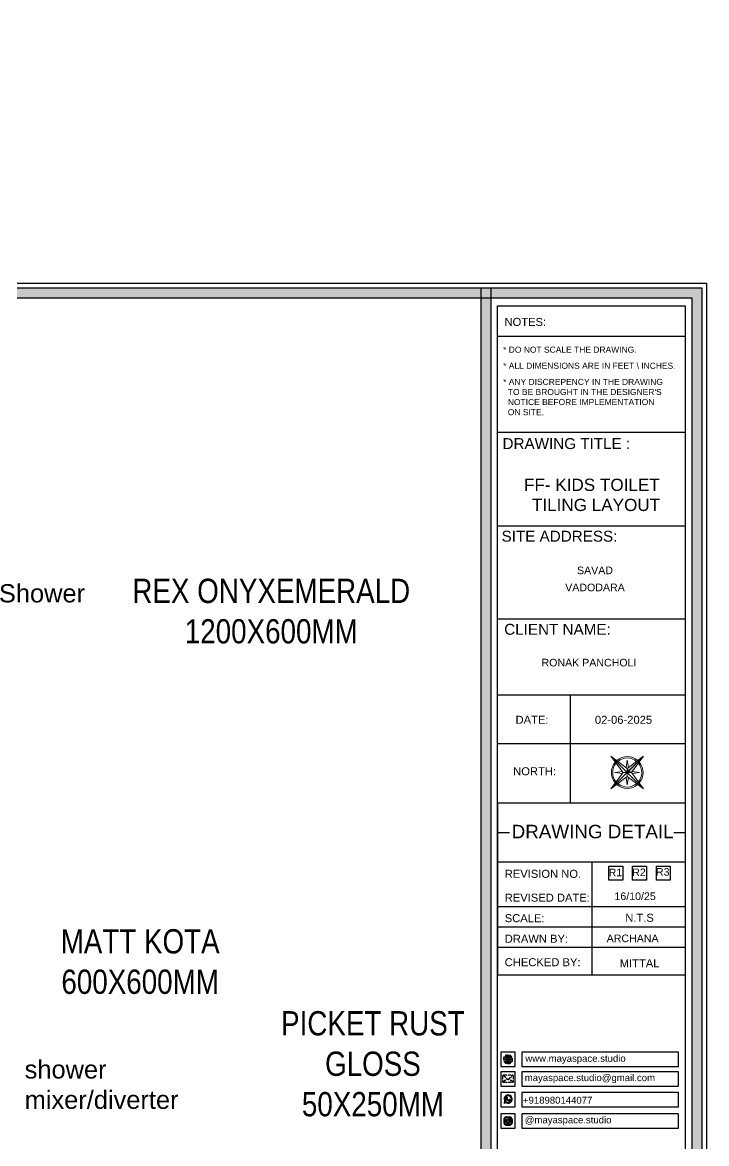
# Model space of a CAD drawing. Header units: millimetres. Extents: x 56222 to 3066687, y -650199 to -121287.
# Drawn here: x 149072.8 to 149185.6, y -183531.1 to -183346.3 of the extents above; entities that cross this region are included whole.
import ezdxf
from ezdxf.enums import TextEntityAlignment as Align

# ---------------------------------------------------------------- set-up
doc = ezdxf.new("R2010")
doc.units = ezdxf.units.MM
doc.header["$MEASUREMENT"] = 0
doc.linetypes.add('DASHEDX2', pattern=[1.5, 1, -0.5])
for name, color, linetype, lineweight in [('Dimension', 10, 'DASHEDX2', 20), ('FIRST FLOOR ( TEXT )', 7, 'Continuous', 9), ('LABALLING', 1, 'Continuous', 25), ('NAME PLATE', 7, 'Continuous', 25), ('title block', 7, 'Continuous', 9), ('XX~SLAB ( BEAM )~ ( DIM )', 7, 'Continuous', 9)]:
    doc.layers.add(name, color=color, linetype=linetype, lineweight=lineweight)
doc.styles.add('Arial', font='arial.ttf')
doc.styles.add('Cn_BT_9 ( BOLD )', font='swisscb.ttf', dxfattribs={"height": 9})
doc.styles.add('KATHA', font='swissc.ttf')
doc.styles.get("Standard").update_dxf_attribs({"font": 'arial.ttf', "height": 6})

# ---------------------------------------------------------------- blocks, each defined once
blk = doc.blocks.new('QEGW4TG')
at = {"layer": 'Dimension', "true_color": 0x000000}
h = blk.add_hatch(color=18, dxfattribs=at)
h.dxf.hatch_style = 1
h.paths.add_polyline_path([(2.69, 1.93, 0.170513), (2.95, 1.97, 0.190337), (3.11, 2.18, 0.316231), (3.07, 2.28), (2.79, 2.37, 0.273721), (2.69, 2.34, 0.040749), (2.63, 2.27, -0.441282), (2.53, 2.25, -0.11828), (2.06, 2.64, -0.441282), (2.07, 2.74, 0.040749), (2.13, 2.81, 0.290083), (2.14, 2.92), (2.01, 3.18, 0.316231), (1.91, 3.2, 0.190337), (1.73, 3, 0.170513), (1.72, 2.74, 0.252784)], flags=0)
h.paths.add_polyline_path([(1.19, 1.98), (1.03, 1.3, 0.550912), (1.11, 1.23), (1.75, 1.39, 6.344125)])
h.paths.add_polyline_path([(1.81, 1.7), (1.4, 1.6), (1.5, 2.03, -9.071339)], flags=16)
h.paths.add_polyline_path([(3.11, 2.16, -0.17811), (2.95, 1.97, -0.170513), (2.69, 1.93, -0.252784), (1.72, 2.74, -0.170513), (1.73, 3, -0.17811), (1.89, 3.19, -0.370089), (2.01, 3.18), (2.14, 2.92, -0.307185), (2.13, 2.8, -0.041087), (2.06, 2.73, 0.321676), (2.05, 2.65, 0.126524), (2.55, 2.24, 0.312216), (2.62, 2.26, -0.041087), (2.68, 2.34, -0.290673), (2.79, 2.37), (3.07, 2.28, -0.370089)], flags=0)
h = blk.add_hatch(color=18, dxfattribs=at)
h.dxf.hatch_style = 1
h.paths.add_polyline_path([(2.79, 2.37, 0.273721), (2.69, 2.34, 0.040749), (2.63, 2.27, -0.441282), (2.53, 2.25, -0.11828), (2.06, 2.64, -0.441282), (2.07, 2.74, 0.040749), (2.13, 2.81, 0.290083), (2.14, 2.92), (2.01, 3.18, 0.316231), (1.91, 3.2, 0.190337), (1.73, 3, 0.170513), (1.72, 2.74, 0.252784), (2.69, 1.93, 0.170513), (2.95, 1.97, 0.190337), (3.11, 2.18, 0.316231), (3.07, 2.28)])
for p, q in [((1.19, 1.98), (1.03, 1.3)), ((1.1, 1.23), (1.75, 1.39)), ((1.5, 2.03), (1.4, 1.6)), ((1.4, 1.6), (1.81, 1.7)), ((2.01, 3.18), (2.14, 2.92)), ((3.07, 2.28), (2.8, 2.36))]:
    blk.add_line(p, q)
blk.add_lwpolyline([(0, 0), (4.68, 0), (4.68, 4.68), (0, 4.68)], close=True)
for centre, radius, start, end in [((2.39, 2.56), 1.34, 241.4727, 205.6422), ((1.09, 1.29), 0.0598, 164.8483, 282.1458), ((2.39, 2.56), 1.04, 235.9962, 210.8333), ((2.09, 2.87), 0.39, 159.7007, 198.4072), ((2.96, 3.23), 1.33, 201.4218, 258.1669), ((2.07, 2.87), 0.364, 118.9685, 159.3648), ((1.94, 3.12), 0.0896, 41.8985, 123.1344), ((2.11, 2.68), 0.066, 135.9932, 224.8892), ((1.67, 3.16), 0.586, 312.4617, 321.8728), ((3.12, 3.42), 1.31, 216.5455, 243.5279), ((2.05, 2.87), 0.104, 320.3924, 28.6971), ((2.57, 2.3), 0.066, 234.2482, 323.1441), ((3.11, 1.94), 0.586, 137.2645, 146.6756), ((2.76, 2.27), 0.104, 70.4402, 138.745), ((2.75, 2.31), 0.39, 260.7301, 299.4366), ((2.76, 2.29), 0.364, 299.7725, 340.1688), ((3.03, 2.2), 0.0896, 336.0029, 57.2388)]:
    blk.add_arc(centre, radius, start, end)
blk = doc.blocks.new('ASGERG')
at = {"layer": 'Dimension', "true_color": 0x000000}
h = blk.add_hatch(color=18, dxfattribs=at)
h.dxf.hatch_style = 1
h.paths.add_polyline_path([(0.99, 1.7, 0.353872), (1.69, 1.03), (2.96, 1.03, 0.353872), (3.66, 1.7), (3.66, 2.99, 0.353872), (2.96, 3.67), (1.69, 3.67, 0.353872), (0.99, 2.99)])
h.paths.add_polyline_path([(1.27, 2.97, -0.353872), (1.72, 3.4), (2.94, 3.4, -0.353872), (3.38, 2.97), (3.38, 1.72, -0.353872), (2.94, 1.3), (1.72, 1.3, -0.353872), (1.27, 1.72)], flags=16)
h.paths.add_polyline_path([(3.02, 2.35, -1), (1.64, 2.35, -1)], flags=0)
h.paths.add_polyline_path([(2.74, 2.35, -1), (1.92, 2.35, -1)], flags=0)
h.paths.add_polyline_path([(2.86, 3.02, -1), (3.19, 3.02, -1)], flags=0)
h.paths.add_polyline_path([(1.64, 2.35, 1), (3.02, 2.35, 1)], flags=0)
h = blk.add_hatch(color=18, dxfattribs=at)
h.dxf.hatch_style = 1
h.paths.add_polyline_path([(1.64, 2.35, 1), (3.02, 2.35, 1)])
h.paths.add_polyline_path([(2.74, 2.35, -1), (1.92, 2.35, -1)], flags=16)
h = blk.add_hatch(color=18, dxfattribs=at)
h.dxf.hatch_style = 1
h.paths.add_polyline_path([(3.19, 3.02, 1), (2.86, 3.02, 1)])
for p, q in [((1.69, 3.67), (2.96, 3.67)), ((0.99, 2.99), (0.99, 1.7)), ((1.27, 2.97), (1.27, 1.72)), ((1.69, 1.03), (2.96, 1.03)), ((2.94, 3.4), (1.72, 3.4)), ((2.94, 1.3), (1.72, 1.3)), ((3.38, 2.97), (3.38, 1.72)), ((3.66, 2.99), (3.66, 1.7))]:
    blk.add_line(p, q)
blk.add_lwpolyline([(0, 0), (4.68, 0), (4.68, 4.68), (0, 4.68)], close=True)
for centre, radius in [((2.33, 2.35), 0.694), ((2.33, 2.35), 0.414), ((3.02, 3.02), 0.168)]:
    blk.add_circle(centre, radius)
for centre, radius, start, end in [((1.76, 2.89), 0.778, 94.8631, 172.8127), ((2.89, 2.89), 0.778, 7.1873, 85.1369), ((1.76, 1.8), 0.778, 187.1873, 265.1369), ((1.76, 2.91), 0.491, 94.8631, 172.8127), ((1.76, 1.78), 0.491, 187.1873, 265.1369), ((2.9, 2.91), 0.491, 7.1873, 85.1369), ((2.9, 1.78), 0.491, 274.8631, 352.8127), ((2.89, 1.8), 0.778, 274.8631, 352.8127)]:
    blk.add_arc(centre, radius, start, end)
blk = doc.blocks.new('ETYETE')
at = {"layer": 'Dimension', "true_color": 0x000000}
h = blk.add_hatch(color=18, dxfattribs=at)
h.dxf.hatch_style = 1
h.paths.add_polyline_path([(3.76, 1.14, 0.414214), (4.12, 1.5), (4.12, 3.29, 0.414214), (3.76, 3.65), (0.92, 3.65, 0.414214), (0.56, 3.29), (0.56, 1.5, 0.414214), (0.92, 1.14)])
h.paths.add_polyline_path([(2.61, 2.22), (3.92, 1.34, -0.198912), (3.76, 1.28), (0.92, 1.28, -0.198912), (0.76, 1.34), (2.08, 2.22), (2.34, 1.98)], flags=16)
h.paths.add_polyline_path([(2.34, 2.16), (0.89, 3.51, -0.028783), (0.92, 3.52), (3.76, 3.52, -0.028783), (3.79, 3.51)], flags=16)
h.paths.add_polyline_path([(2.71, 2.32), (3.92, 3.45, -0.202482), (3.99, 3.29), (3.99, 1.5, -0.043076), (3.98, 1.46)], flags=16)
h.paths.add_polyline_path([(1.98, 2.32), (0.7, 1.46, -0.043076), (0.7, 1.5), (0.7, 3.29, -0.202482), (0.76, 3.45)], flags=16)
blk.add_lwpolyline([(0, 0), (4.68, 0), (4.68, 4.68), (0, 4.68)], close=True)
at = {"layer": 'Dimension', "color": 18, "true_color": 0x000000}
for p, q in [((0.56, 3.29), (0.56, 1.5)), ((0.7, 3.29), (0.7, 1.5)), ((0.7, 1.46), (1.98, 2.32)), ((0.76, 3.45), (1.98, 2.32)), ((0.76, 1.34), (2.08, 2.22)), ((0.89, 3.51), (2.34, 2.16)), ((0.92, 3.65), (3.76, 3.65)), ((0.92, 3.52), (3.76, 3.52)), ((0.92, 1.28), (3.76, 1.28)), ((0.92, 1.14), (3.76, 1.14)), ((2.08, 2.22), (2.34, 1.98)), ((2.34, 2.16), (3.79, 3.51)), ((2.34, 1.98), (2.61, 2.22)), ((3.92, 1.34), (2.61, 2.22)), ((2.71, 2.32), (3.92, 3.45)), ((3.98, 1.46), (2.71, 2.32)), ((3.99, 3.29), (3.99, 1.5)), ((4.12, 3.29), (4.12, 1.5))]:
    blk.add_line(p, q, dxfattribs=at)
for centre, radius, start, end in [((0.92, 3.29), 0.358, 90, 180), ((0.92, 1.5), 0.358, 180, 270), ((0.92, 3.29), 0.224, 134.2136, 180), ((0.92, 1.5), 0.224, 180, 189.8662), ((0.92, 1.5), 0.224, 225, 270), ((0.92, 3.29), 0.224, 90, 96.5948), ((3.76, 3.29), 0.358, 0, 90), ((3.76, 3.29), 0.224, 83.4052, 90), ((3.76, 1.5), 0.358, 270, 0), ((3.76, 1.5), 0.224, 270, 315), ((3.76, 3.29), 0.224, 0, 45.7864), ((3.76, 1.5), 0.224, 350.1338, 0)]:
    blk.add_arc(centre, radius, start, end, dxfattribs=at)
blk = doc.blocks.new('DTGWEGEARG')
at = {"layer": 'Dimension', "true_color": 0x000000}
h = blk.add_hatch(color=18, dxfattribs=at)
h.dxf.hatch_style = 1
h.paths.add_polyline_path([(3.83, 2.34, 1), (0.85, 2.34, 1)])
h.paths.add_polyline_path([(2.51, 1.01, 0.105795), (2.96, 1.58, -0.055205), (3.3, 1.41, -0.169822)], flags=16)
h.paths.add_polyline_path([(2.41, 1.12), (2.41, 1.69, -0.058279), (2.81, 1.63, -0.103353)], flags=16)
h.paths.add_polyline_path([(2.26, 1.13, -0.101741), (1.87, 1.63, -0.057171), (2.26, 1.69)], flags=16)
h.paths.add_polyline_path([(2.17, 1.01, -0.169822), (1.38, 1.41, -0.055205), (1.72, 1.58, 0.105795)], flags=16)
h.paths.add_polyline_path([(3.02, 1.72, 0.081336), (3.13, 2.27), (3.68, 2.27, -0.152069), (3.4, 1.52, 0.05687)], flags=16)
h.paths.add_polyline_path([(2.87, 1.77, 0.061945), (2.41, 1.84), (2.41, 2.27), (2.98, 2.27, -0.081344)], flags=16)
h.paths.add_polyline_path([(2.26, 1.84, 0.060923), (1.8, 1.77, -0.081344), (1.7, 2.27), (2.26, 2.27)], flags=16)
h.paths.add_polyline_path([(1.66, 1.72, 0.05687), (1.28, 1.52, -0.152069), (1, 2.27), (1.55, 2.27, 0.081336)], flags=16)
h.paths.add_polyline_path([(2.41, 2.42), (2.41, 2.83, 0.061945), (2.87, 2.91, -0.080009), (2.98, 2.42)], flags=16)
h.paths.add_polyline_path([(3.13, 2.42, 0.080116), (3.02, 2.96, 0.05687), (3.4, 3.16, 0.028258), (3.3, 3.27, -0.055205), (2.96, 3.1, 0.105795), (2.51, 3.67, -0.36029), (3.68, 2.42)], flags=16)
h.paths.add_polyline_path([(2.26, 2.42), (1.7, 2.42, -0.080009), (1.8, 2.91, 0.060923), (2.26, 2.84)], flags=16)
h.paths.add_polyline_path([(1.55, 2.42), (1, 2.42, -0.150466), (1.28, 3.16, 0.05687), (1.66, 2.96, 0.080116)], flags=16)
h.paths.add_polyline_path([(2.41, 2.98), (2.41, 3.56, -0.103353), (2.81, 3.05, -0.058279)], flags=16)
h.paths.add_polyline_path([(2.26, 2.99, -0.057171), (1.87, 3.05, -0.101741), (2.26, 3.55)], flags=16)
h.paths.add_polyline_path([(1.72, 3.1, -0.055205), (1.38, 3.27, -0.169822), (2.17, 3.67, 0.105795)], flags=16)
blk.add_lwpolyline([(0, 0), (4.68, 0), (4.68, 4.68), (0, 4.68)], close=True)
at = {"layer": 'Dimension', "color": 18, "true_color": 0x000000}
for p, q in [((1, 2.42), (1.55, 2.42)), ((1, 2.27), (1.55, 2.27)), ((1.7, 2.42), (2.26, 2.42)), ((1.7, 2.27), (2.26, 2.27)), ((2.26, 3.55), (2.26, 2.99)), ((2.26, 2.84), (2.26, 2.42)), ((2.26, 2.27), (2.26, 1.84)), ((2.26, 1.69), (2.26, 1.13)), ((2.41, 3.56), (2.41, 2.98)), ((2.41, 2.83), (2.41, 2.42)), ((2.41, 2.42), (2.98, 2.42)), ((2.41, 2.27), (2.98, 2.27)), ((2.41, 2.27), (2.41, 1.84)), ((2.41, 1.69), (2.41, 1.12)), ((3.13, 2.42), (3.68, 2.42)), ((3.13, 2.27), (3.68, 2.27))]:
    blk.add_line(p, q, dxfattribs=at)
blk.add_circle((2.34, 2.34), 1.49, dxfattribs=at)
for centre, radius, start, end in [((2.34, 2.34), 1.34, 97.3549, 135.9073), ((3.28, 2.34), 1.73, 129.9301, 154.0867), ((2.34, 2.34), 1.34, 3.3907, 82.6451), ((1.4, 2.34), 1.73, 25.9133, 50.0699), ((2.34, 2.34), 1.34, 142.3819, 176.6093), ((2.34, 2.34), 1.34, 183.0315, 217.6181), ((2.34, 4.74), 1.9, 236.1399, 249.1595), ((2.34, -0.06), 1.9, 110.8405, 123.8601), ((2.34, 4.74), 1.75, 236.7417, 249.3811), ((2.34, -0.06), 1.75, 110.6189, 123.2583), ((2.34, 2.34), 1.34, 224.0927, 262.6451), ((3.28, 2.34), 1.73, 159.0567, 177.3789), ((3.28, 2.34), 1.73, 182.3435, 200.9433), ((3.28, 2.34), 1.58, 158.8325, 177.1302), ((3.28, 2.34), 1.58, 182.5658, 201.1675), ((3.28, 2.34), 1.73, 205.9133, 230.0699), ((2.34, 4.74), 1.9, 253.6799, 267.6253), ((2.34, -0.06), 1.9, 92.3747, 106.3201), ((3.28, 2.34), 1.58, 130.1073, 153.3446), ((2.34, 4.74), 1.75, 254.3336, 267.422), ((2.34, -0.06), 1.75, 92.578, 105.6664), ((3.28, 2.34), 1.58, 206.6554, 229.8927), ((1.4, 2.34), 1.58, 26.6554, 50.2584), ((2.34, 4.74), 1.75, 272.3248, 285.6664), ((2.34, 4.74), 1.9, 272.1415, 286.3201), ((2.34, -0.06), 1.9, 73.6799, 87.8585), ((2.34, -0.06), 1.75, 74.3336, 87.6752), ((1.4, 2.34), 1.58, 309.7416, 333.3446), ((1.4, 2.34), 1.73, 309.9301, 334.0867), ((2.34, 2.34), 1.34, 277.3549, 315.9073), ((1.4, 2.34), 1.58, 2.8698, 21.1675), ((1.4, 2.34), 1.58, 338.8325, 357.4342), ((2.34, 4.74), 1.75, 290.6189, 303.2583), ((2.34, -0.06), 1.75, 56.7417, 69.3811), ((2.34, 4.74), 1.9, 290.8405, 303.8601), ((1.4, 2.34), 1.73, 2.6211, 20.9433), ((1.4, 2.34), 1.73, 339.0567, 357.6565), ((2.34, -0.06), 1.9, 56.1399, 69.1595), ((2.34, 2.34), 1.34, 322.3819, 356.9685)]:
    blk.add_arc(centre, radius, start, end, dxfattribs=at)
blk = doc.blocks.new('4t')
at = {"transparency": 33554607}
h = blk.add_hatch(color=1, dxfattribs=at)
h.dxf.hatch_style = 1
h.paths.add_polyline_path([(45531.33, -35822.29), (45529.23, -35821.83), (45528.09, -35837.01)])
h = blk.add_hatch(color=1, dxfattribs=at)
h.dxf.hatch_style = 1
h.paths.add_polyline_path([(45533.44, -35822.75), (45531.33, -35822.29), (45528.09, -35837.01)])
h = blk.add_hatch(color=1, dxfattribs=at)
h.dxf.hatch_style = 1
h.paths.add_polyline_path([(45531.8, -35820.19), (45529.23, -35821.83), (45531.33, -35822.29)])
h = blk.add_hatch(color=1, dxfattribs=at)
h.dxf.hatch_style = 1
h.paths.add_polyline_path([(45531.8, -35820.19), (45531.33, -35822.29), (45533.44, -35822.75)])
at = {"layer": 'title block', "color": 7, "lineweight": 9}
for p, q in [((45535.51, -35803.37), (45530.16, -35817.62)), ((45535.51, -35803.37), (45531.8, -35820.19)), ((45534.36, -35818.55), (45535.51, -35803.37)), ((45530.16, -35817.62), (45514.98, -35816.48)), ((45514.98, -35816.48), (45529.23, -35821.83)), ((45514.98, -35816.48), (45531.8, -35820.19)), ((45530.5, -35816.7), (45526.88, -35812.49)), ((45526.88, -35812.49), (45529.18, -35817.55)), ((45539.5, -35815.27), (45534.44, -35817.57)), ((45535.28, -35818.89), (45539.5, -35815.27)), ((45528.31, -35821.48), (45524.1, -35825.11)), ((45524.1, -35825.11), (45529.16, -35822.81)), ((45531.8, -35820.19), (45528.09, -35837.01)), ((45529.23, -35821.83), (45528.09, -35837.01)), ((45528.09, -35837.01), (45533.44, -35822.75)), ((45531.8, -35820.19), (45529.23, -35821.83)), ((45531.8, -35820.19), (45530.16, -35817.62)), ((45534.36, -35818.55), (45531.8, -35820.19)), ((45533.44, -35822.75), (45531.8, -35820.19)), ((45531.8, -35820.19), (45548.62, -35823.9)), ((45533.09, -35823.67), (45536.71, -35827.89)), ((45533.44, -35822.75), (45548.62, -35823.9)), ((45548.62, -35823.9), (45534.36, -35818.55)), ((45536.71, -35827.89), (45534.42, -35822.83))]:
    blk.add_line(p, q, dxfattribs=at)
for radius, start, end in [(11.79, 81.35997, 163.76651), (11.79, 351.35997, 73.76651), (10.83, 82.42855, 162.69793), (10.83, 352.42855, 72.69793), (11.79, 171.35997, 253.76651), (10.83, 172.42855, 252.69793), (11.79, 261.35997, 343.76651), (10.83, 262.42855, 342.69793)]:
    blk.add_arc((45531.8, -35820.19), radius, start, end, dxfattribs=at)

msp = doc.modelspace()

# ---------------------------------------------------------------- hatches: boundary and pattern name
at = {"layer": 'NAME PLATE', "true_color": 0xd39e00}
h = msp.add_hatch(color=42, dxfattribs=at)
h.paths.add_polyline_path([(148954.328, -183552.27), (149184.808, -183552.27), (149184.808, -183390.041), (148954.328, -183390.041)])
h.paths.add_polyline_path([(148955.946, -183550.652), (149183.19, -183550.652), (149183.19, -183391.658), (148955.946, -183391.658)], flags=16)
msp.add_hatch(color=42, dxfattribs=at).paths.add_polyline_path([(149148.413, -183550.652), (149150.031, -183550.652), (149150.031, -183390.041), (149148.413, -183390.041)])

# ---------------------------------------------------------------- linework, layer by layer
at = {"layer": 'NAME PLATE', "color": 42, "true_color": 0xd39e00}
for p, q in [((149182.095, -183398.024, -0.5), (149151.126, -183398.024, -0.5)), ((149182.095, -183413.886, -0.5), (149151.126, -183413.886, -0.5)), ((149182.095, -183429.331, -0.5), (149151.126, -183429.331, -0.5)), ((149182.095, -183444.682, -0.5), (149151.126, -183444.682, -0.5)), ((149182.095, -183457.19, -0.5), (149151.126, -183457.19, -0.5)), ((149163.108, -183457.19, -0.5), (149163.108, -183474.969, -0.5)), ((149182.095, -183465.238, -0.5), (149151.126, -183465.238, -0.5)), ((149182.095, -183474.969, -0.5), (149151.126, -183474.969, -0.5)), ((149151.126, -183474.969, -0.5), (149151.126, -183503.276, -0.5)), ((149182.095, -183474.969, -0.5), (149182.095, -183503.276, -0.5)), ((149151.126, -183479.822, -0.5), (149153.129, -183479.822, -0.5)), ((149180.223, -183479.822, -0.5), (149182.095, -183479.822, -0.5)), ((149151.126, -183484.675, -0.5), (149182.095, -183484.675, -0.5)), ((149166.752, -183503.276, -0.5), (149166.752, -183484.675, -0.5)), ((149182.095, -183492.115, -0.5), (149151.126, -183492.115, -0.5)), ((149182.095, -183495.466, -0.5), (149151.126, -183495.466, -0.5)), ((149182.095, -183498.817, -0.5), (149151.126, -183498.817, -0.5)), ((149151.126, -183503.276, -0.5), (149182.095, -183503.276, -0.5))]:
    msp.add_line(p, q, dxfattribs=at)
at = {"layer": 'NAME PLATE', "color": 42, "true_color": 0xd39e00, "elevation": -0.5}
for points in [[(148953.519, -183389.232), (149185.617, -183389.232), (149185.617, -183553.078), (148953.519, -183553.078)], [(148954.328, -183390.041), (149184.808, -183390.041), (149184.808, -183552.27), (148954.328, -183552.27)], [(149148.413, -183550.652), (149148.413, -183390.041), (149150.031, -183390.041), (149150.031, -183550.652)], [(148955.946, -183391.658), (149183.19, -183391.658), (149183.19, -183550.652), (148955.946, -183550.652)], [(149151.126, -183549.321), (149151.126, -183392.989), (149182.095, -183392.989), (149182.095, -183549.321)], [(149169.518, -183485.394), (149171.799, -183485.394), (149171.799, -183487.675), (149169.518, -183487.675)], [(149173.425, -183485.394), (149175.706, -183485.394), (149175.706, -183487.675), (149173.425, -183487.675)], [(149177.332, -183485.394), (149179.612, -183485.394), (149179.612, -183487.675), (149177.332, -183487.675)]]:
    msp.add_lwpolyline(points, close=True, dxfattribs=at)
at = {"layer": 'NAME PLATE', "color": 18, "true_color": 0x000000, "elevation": -0.5}
for points in [[(149155.135, -183518.414), (149180.96, -183518.414), (149180.96, -183516.054), (149155.135, -183516.054)], [(149155.135, -183521.636), (149180.96, -183521.636), (149180.96, -183519.275), (149155.135, -183519.275)], [(149155.147, -183525.072), (149180.96, -183525.072), (149180.96, -183522.712), (149155.147, -183522.712)], [(149155.135, -183528.59), (149180.96, -183528.59), (149180.96, -183526.23), (149155.135, -183526.23)]]:
    msp.add_lwpolyline(points, close=True, dxfattribs=at)

# ---------------------------------------------------------------- block references
at = {"layer": 'NAME PLATE', "xscale": 0.2218292479409453, "yscale": 0.2218292479409453, "zscale": 0.2218292479409453, "rotation": 147.4367586490667}
msp.add_blockref('4t', (153408.277, -195603.064, -0.5), dxfattribs=at)
at = {"layer": 'NAME PLATE', "color": 42, "true_color": 0xd39e00, "xscale": 0.5045709375018053, "yscale": 0.5045709375018053, "zscale": 0.5045709375018053}
for name, p in [('DTGWEGEARG', (149151.684, -183518.414, -0.5)), ('ETYETE', (149151.684, -183521.636, -0.5)), ('QEGW4TG', (149151.696, -183525.072, -0.5)), ('ASGERG', (149151.684, -183528.59, -0.5))]:
    msp.add_blockref(name, p, dxfattribs=at)

# ---------------------------------------------------------------- texts
at = {"layer": 'FIRST FLOOR ( TEXT )', "color": 1, "char_height": 4, "attachment_point": 5, "style": 'KATHA'}
for s, insert in [('REX ONYXEMERALD\\P1200X600MM', (149113.82, -183443.352, -0.5)), ('MATT KOTA \\P600X600MM', (149092.196, -183501.135, -0.5)), ('PICKET RUST \\PGLOSS\\P50X250MM', (149130.584, -183517.987, -0.5))]:
    msp.add_mtext(s, dxfattribs=dict(at, insert=insert))
at = {"layer": 'LABALLING', "lineweight": 5, "ltscale": 4, "char_height": 3, "attachment_point": 1}
for s, insert in [('Shower', (149068.903, -183438.889)), ('shower \\Pmixer/diverter', (149073.148, -183517.395, 1.765))]:
    msp.add_mtext(s, dxfattribs=dict(at, insert=insert))
at = {"layer": 'NAME PLATE', "style": 'Arial'}
for s, height, p in [('NOTES:', 1.3201, (149155.72, -183396.305, -0.5)), ('DRAWING TITLE : ', 1.79668, (149162.838, -183416.605, -0.5)), ('FF- KIDS TOILET', 2.01746, (149166.698, -183423.509, -0.5)), ('TILING LAYOUT', 2.01746, (149167.384, -183426.827, -0.5)), ('SITE ADDRESS:', 1.79668, (149161.353, -183431.876, -0.5)), (' SAVAD ', 1.2534, (149167.213, -183437.24, -0.5)), ('VADODARA', 1.2534, (149167.213, -183440.054, -0.5)), ('CLIENT NAME:', 1.79668, (149161.026, -183447.227, -0.5)), ('RONAK PANCHOLI    ', 1.25338, (149167.194, -183452.447, -0.5)), ('DATE:', 1.3201, (149156.827, -183461.909, -0.5)), ('02-06-2025', 1.3201, (149171.913, -183461.909, -0.5)), ('NORTH:', 1.3201, (149157.248, -183470.396, -0.5)), ('DRAWING DETAIL', 2.22129, (149166.825, -183480.785, -0.5)), ('REVISION NO.', 1.32012, (149158.627, -183487.306, -0.5)), ('REVISED DATE: ', 1.32012, (149159.601, -183491.242, -0.5)), ('16/10/25', 1.2534, (149173.828, -183490.967, -0.5)), ('SCALE:', 1.3201, (149155.605, -183494.618, -0.5)), ('DRAWN BY:', 1.3201, (149157.551, -183498.01, -0.5)), ('ARCHANA', 1.2534, (149173.419, -183497.916, -0.5)), ('CHECKED BY:', 1.32012, (149158.576, -183501.883, -0.5)), ('MITTAL', 1.3201, (149174.565, -183502.058, -0.5))]:
    msp.add_text(s, height=height, dxfattribs=at).set_placement(p, align=Align.CENTER)
for s, insert, char_height, width, attachment_point in [('* DO NOT SCALE THE DRAWING.', (149152.062, -183399.723, -0.5), 0.99845, 38.57525, 1), ('* ALL DIMENSIONS ARE IN FEET \\\\ INCHES.', (149152.062, -183402.378, -0.5), 0.99845, 38.57525, 1), ("* ANY DISCREPENCY IN THE DRAWING \\P  TO BE BROUGHT IN THE DESIGNER'S\\P  NOTICE BEFORE IMPLEMENTATION \\P  ON SITE.", (149152.062, -183405.033, -0.5), 0.99845, 38.57525, 1), ('R1', (149170.585, -183485.803, -0.5), 1.2534, 1.72451, 2), ('R2', (149174.466, -183485.775, -0.5), 1.2534, 1.72451, 2), ('R3', (149178.385, -183485.699, -0.5), 1.2534, 1.72451, 2), ('N.T.S', (149174.565, -183493.232, -0.5), 1.3201, 2.57653, 2)]:
    msp.add_mtext(s, dxfattribs=dict(at, insert=insert, char_height=char_height, width=width, attachment_point=attachment_point))
at = {"layer": 'NAME PLATE', "color": 18, "true_color": 0x000000, "char_height": 1.1282, "attachment_point": 1}
for s, width, gutter_width, insert in [('www.mayaspace.studio', 17.7054, 14.81, (149155.718, -183516.515, -0.5)), ('mayaspace.studio@gmail.com', 11.04586, 9.24, (149155.628, -183519.697, -0.5)), ('+918980144077', 43.07369, 9.24, (149155.336, -183523.409, -0.5)), ('@mayaspace.studio', 11.04586, 9.24, (149155.628, -183526.652, -0.5))]:
    msp.add_mtext_dynamic_manual_height_columns(s, width=width, gutter_width=gutter_width, heights=[0], dxfattribs=dict(at, insert=insert))
at = {"layer": 'XX~SLAB ( BEAM )~ ( DIM )', "color": 5, "linetype": 'Continuous', "lineweight": 25, "insert": (149112.494, -183346.262), "char_height": 9, "attachment_point": 1, "style": 'Cn_BT_9 ( BOLD )'}
msp.add_mtext('\\A1;', dxfattribs=at)

doc.saveas('drawing.dxf')
